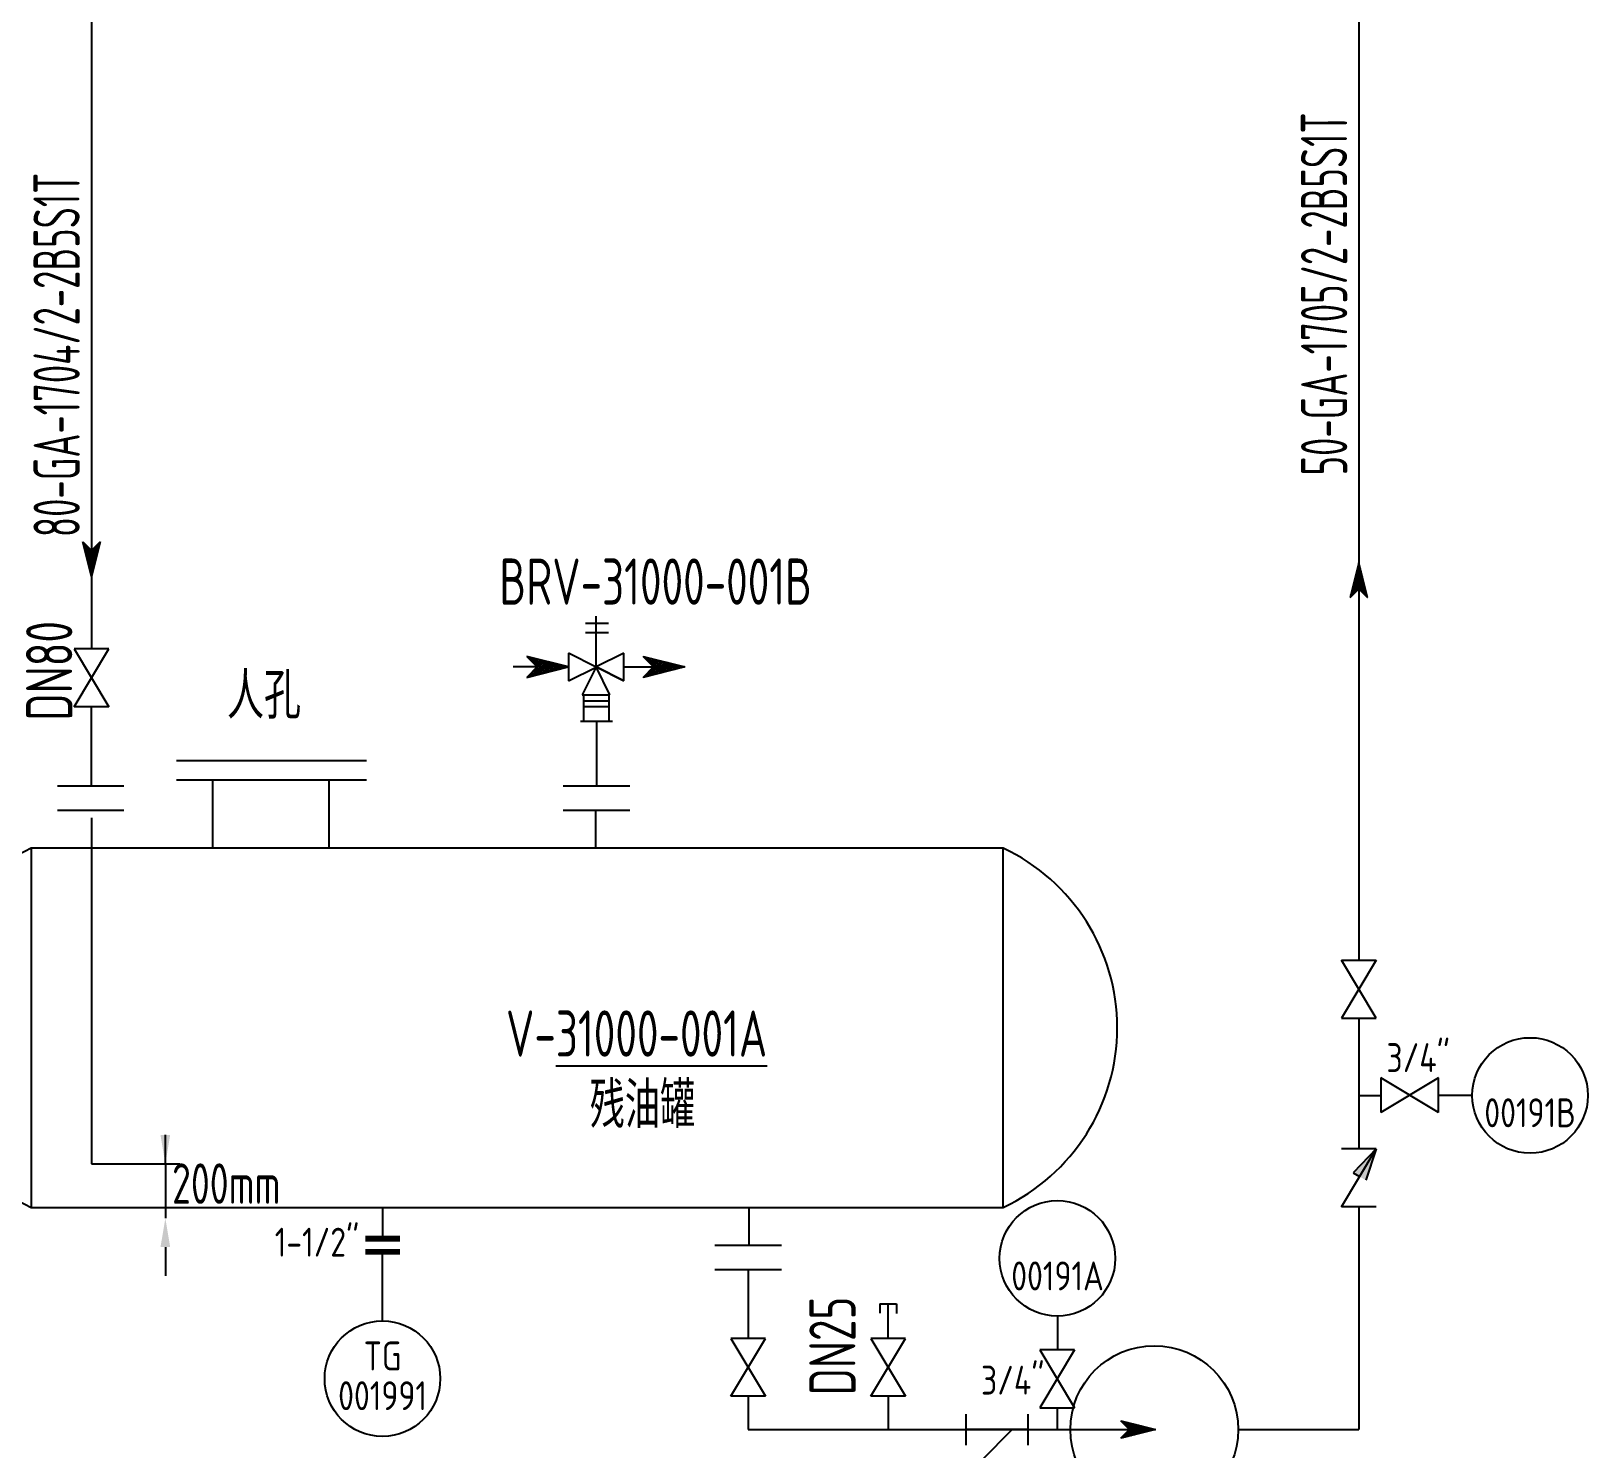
# Model space of a CAD drawing. Extents: x 24843 to 27502, y -10108 to -7552.
# Drawn here: x 27166.4 to 27301.2, y -8354.2 to -8231.5 of the extents above; entities that cross this region are included whole.
import ezdxf
from ezdxf.enums import TextEntityAlignment as Align

# ---------------------------------------------------------------- set-up
doc = ezdxf.new("R2010")
doc.units = 0
for name, pattern in [('CONTINOUS', [0]), ('DASHED2', [9.525, 6.35, -3.175]), ('HIDDEN', [0.375, 0.25, -0.125])]:
    doc.linetypes.add(name, pattern=pattern)
doc.layers.get('0').update_dxf_attribs({"linetype": 'CONTINUOUS'})
for name, color, linetype in [('ASHADE', 7, 'CONTINUOUS'), ('EQP', 3, 'CONTINUOUS'), ('GREEN', 7, 'CONTINUOUS'), ('INS', 2, 'CONTINUOUS'), ('INST', 4, 'CONTINUOUS'), ('pile', 7, 'CONTINUOUS'), ('WIDE', 7, 'CONTINUOUS'), ('污油罐', 7, 'CONTINUOUS'), ('流程', 7, 'CONTINUOUS')]:
    doc.layers.add(name, color=color, linetype=linetype)
doc.layers.add('收发球筒', color=3, linetype='CONTINUOUS', lineweight=25)
doc.styles.add('HZ', font='ascii', dxfattribs={"width": 0.65, "bigfont": 'hztxt'})
doc.styles.add('LY', font='ascii.shx', dxfattribs={"width": 0.8, "bigfont": 'lytxt.shx'})
doc.styles.add('LYTXT', font='ascii.shx', dxfattribs={"width": 0.8, "height": 4, "bigfont": 'LYTXT.shx'})
doc.styles.add('YKCAD', font='isocpeur.ttf', dxfattribs={"width": 0.8, "height": 0.125})

# ---------------------------------------------------------------- blocks, each defined once
blk = doc.blocks.new('*X3')
at = {"color": 0, "linetype": 'Continuous'}
for p, q in [((62.27, 55.73), (62.28, 55.74)), ((62.36, 55.64), (62.42, 55.71)), ((63.52, 54.57), (62.37, 55.72)), ((62.43, 54.29), (63.56, 55.42)), ((62.45, 55.55), (62.57, 55.67)), ((62.54, 55.46), (62.71, 55.64)), ((63.66, 54.6), (62.6, 55.66)), ((62.62, 55.38), (62.85, 55.6)), ((62.66, 54.35), (63.7, 55.39)), ((62.71, 55.29), (62.99, 55.57)), ((62.8, 55.2), (63.13, 55.53)), ((63.8, 54.64), (62.84, 55.6)), ((62.89, 55.11), (63.27, 55.49)), ((62.9, 54.41), (63.84, 55.35)), ((62.98, 55.02), (63.41, 55.46)), ((63.94, 54.67), (63.07, 55.54)), ((63.13, 54.47), (63.98, 55.32)), ((64.09, 54.71), (63.31, 55.49)), ((63.37, 54.53), (64.12, 55.28)), ((64.23, 54.74), (63.54, 55.43)), ((63.6, 54.59), (64.26, 55.25)), ((64.37, 54.78), (63.78, 55.37)), ((63.84, 54.65), (64.4, 55.21)), ((64.51, 54.81), (64.02, 55.31)), ((64.08, 54.71), (64.55, 55.18)), ((64.65, 54.85), (64.25, 55.25)), ((64.31, 54.77), (64.69, 55.14)), ((64.79, 54.89), (64.49, 55.19)), ((64.55, 54.82), (64.83, 55.11)), ((64.93, 54.92), (64.72, 55.13)), ((64.78, 54.88), (64.97, 55.07)), ((65.08, 54.96), (64.96, 55.07)), ((65.02, 54.94), (65.11, 55.03)), ((62.39, 54.28), (62.34, 54.34)), ((62.53, 54.32), (62.42, 54.42)), ((62.67, 54.36), (62.51, 54.51)), ((62.81, 54.39), (62.6, 54.6)), ((62.95, 54.43), (62.69, 54.69)), ((63.1, 54.46), (62.78, 54.78)), ((63.24, 54.5), (62.87, 54.87)), ((63.38, 54.53), (62.96, 54.96)), ((65.22, 54.99), (65.19, 55.01))]:
    blk.add_line(p, q, dxfattribs=at)
blk = doc.blocks.new('SARROW')
at = {"layer": 'GREEN', "color": 3, "linetype": 'Continuous'}
for p, q in [((-0.75, 0.75), (2.25, 0)), ((0, 0), (-0.75, 0.75)), ((2.25, 0), (-0.75, -0.75)), ((-0.75, -0.75), (0, 0))]:
    blk.add_line(p, q, dxfattribs=at)
blk.add_blockref('*X3', (-63, -55), dxfattribs=at)
blk = doc.blocks.new('VALVE')
at = {"layer": 'GREEN', "color": 3, "linetype": 'Continuous'}
for p, q in [((5, 1.5), (0, -1.5)), ((0, 1.5), (5, -1.5)), ((0, -1.5), (0, 1.5)), ((5, -1.5), (5, 1.5))]:
    blk.add_line(p, q, dxfattribs=at)
blk = doc.blocks.new('safval')
at = {"layer": 'GREEN', "color": 3, "linetype": 'Continuous'}
for p, q in [((3, 0), (3, 5.5)), ((1.65, 4.7), (4.15, 4.7)), ((1.65, 3.7), (4.15, 3.7)), ((0, -1.5), (0, 1.5)), ((0, 1.5), (3, 0)), ((3, 0), (0, -1.5)), ((0, -1.5), (3, 0)), ((1.5, -3), (3, 0)), ((3, 0), (4.5, -3)), ((4.5, -3), (1.5, -3))]:
    blk.add_line(p, q, dxfattribs=at)
blk = doc.blocks.new('BG1')
at = {"color": 3, "linetype": 'Continuous'}
for p, q in [((0, 0), (-1.5, 3)), ((-1.5, 3), (1.5, 3)), ((1.5, 3), (0, 0))]:
    blk.add_line(p, q, dxfattribs=at)
blk = doc.blocks.new('SVALVE')
at = {"layer": 'GREEN', "color": 3, "linetype": 'Continuous'}
for p, q in [((0, 1.5), (5, -1.5)), ((0, -1.5), (0, 1.5)), ((5, -1.5), (5, 1.5))]:
    blk.add_line(p, q, dxfattribs=at)
blk = doc.blocks.new('A$C5865772C')
at = {"layer": 'ASHADE', "color": 3, "linetype": 'Continuous', "ltscale": 2, "rotation": 90}
blk.add_blockref('SVALVE', (1.5, 0), dxfattribs=at)
blk = doc.blocks.new('*U70')
for p, q in [((0, 0), (0, -0.1232)), ((0, -0.491), (0, -0.2031)), ((0, -0.4586), (0, -0.4018))]:
    blk.add_line(p, q)
at = {"const_width": 0.025}
for points in [[(0.0763, -0.1352), (-0.0737, -0.1352)], [(-0.0741, -0.192), (-0.0741, -0.192), (0.0759, -0.192)]]:
    blk.add_lwpolyline(points, dxfattribs=at)
blk.add_circle((0, -0.741), 0.25)
at = {"style": 'YKCAD', "width": 0.8}
blk.add_text('1-1/2"', height=0.125, dxfattribs=at).set_placement((-0.466, -0.213))
at = {"style": 'YKCAD', "width": 0.8, "flags": 8}
blk.add_attdef('IA100', text='', height=0.125, dxfattribs=at).set_placement((0.0007, -0.7055), align=Align.CENTER)
at = {"style": 'YKCAD', "width": 0.8}
blk.add_attdef('IA101', text='', height=0.125, dxfattribs=at).set_placement((0.0007, -0.8774), align=Align.CENTER)
at = {"style": 'YKCAD', "width": 0.95}
for tag, p, flags in [('IA102', (-0.0931, -0.9284), 3), ('IA103', (-0.0931, -0.9909), 1), ('IA104', (-0.0931, -1.0534), 1)]:
    blk.add_attdef(tag, p, '', height=0.05, dxfattribs=dict(at, flags=flags))
blk = doc.blocks.new('LC311')
for p, q in [((-2.5, 1.5), (2.5, -1.5)), ((-2.5, -1.5), (2.5, 1.5)), ((-2.5, 1.5), (-2.5, -1.5)), ((2.5, -1.5), (2.5, 1.5))]:
    blk.add_line(p, q)
blk.add_lwpolyline([(-2.5, 1.5), (-2.5, 1.5), (-2.5, 1.5), (-2.5, 1.5)], close=True)
blk = doc.blocks.new('*U28')
for p, q in [((0, 0.491), (0, 0.3454)), ((0, 0.4586), (0, 0.4018)), ((0, 0), (0, 0.0947))]:
    blk.add_line(p, q)
blk.add_circle((0, 0.741), 0.25)
at = {"linetype": 'HIDDEN', "xscale": 0.04999999999999982, "yscale": 0.04999999999999982, "zscale": 0.04999999999999982, "rotation": 270}
blk.add_blockref('LC311', (-0.0006, 0.2197), dxfattribs=at)
at = {"style": 'YKCAD', "width": 0.8}
blk.add_text('3/4"', height=0.125, dxfattribs=at).set_placement((-0.3307, 0.1513))
at = {"style": 'YKCAD', "width": 0.8, "flags": 10}
blk.add_attdef('IA100', text='', height=0.125, dxfattribs=at).set_placement((0.0007, 0.7745), align=Align.CENTER)
at = {"style": 'YKCAD', "width": 0.8}
blk.add_attdef('IA101', text='', height=0.125, dxfattribs=at).set_placement((0.0007, 0.6026), align=Align.CENTER)
at = {"style": 'YKCAD', "width": 0.95}
for tag, p, flags in [('IA102', (-0.0931, 0.5516), 3), ('IA103', (-0.0931, 0.4891), 1), ('IA104', (-0.0931, 0.4266), 1)]:
    blk.add_attdef(tag, p, '', height=0.05, dxfattribs=dict(at, flags=flags))
blk = doc.blocks.new('*U71')
for p, q in [((0, 0), (0.0947, 0)), ((0.491, 0), (0.3454, 0)), ((0.4586, 0), (0.4018, 0))]:
    blk.add_line(p, q)
blk.add_circle((0.741, 0), 0.25)
at = {"linetype": 'HIDDEN', "xscale": 0.04999999999999982, "yscale": 0.04999999999999982, "zscale": 0.04999999999999982, "rotation": 180}
blk.add_blockref('LC311', (0.2197, 0.0006), dxfattribs=at)
at = {"style": 'YKCAD', "width": 0.8}
blk.add_text('3/4"', height=0.125, dxfattribs=at).set_placement((0.1193, 0.1013))
at = {"style": 'YKCAD', "width": 0.8, "flags": 10}
blk.add_attdef('IA100', text='', height=0.125, dxfattribs=at).set_placement((0.7407, 0.0345), align=Align.CENTER)
at = {"style": 'YKCAD', "width": 0.8}
blk.add_attdef('IA101', text='', height=0.125, dxfattribs=at).set_placement((0.7407, -0.1374), align=Align.CENTER)
at = {"style": 'YKCAD', "width": 0.95}
for tag, p, flags in [('IA102', (0.6469, -0.1884), 3), ('IA103', (0.6469, -0.2509), 1), ('IA104', (0.6469, -0.3134), 1)]:
    blk.add_attdef(tag, p, '', height=0.05, dxfattribs=dict(at, flags=flags))

msp = doc.modelspace()

# ---------------------------------------------------------------- hatches: boundary and pattern name
at = {"layer": 'pile', "linetype": 'CONTINOUS'}
for points in [[(27282.84, -8328.24), (27280.87, -8330.3), (27281.41, -8330.62)], [(27282.84, -8328.24), (27281.95, -8330.95), (27281.41, -8330.62)]]:
    msp.add_hatch(color=3, dxfattribs=at).paths.add_polyline_path(points)

# ---------------------------------------------------------------- linework, layer by layer
at = {"color": 3, "linetype": 'Continuous'}
for p, q in [((27171.66, -8009.87), (27171.66, -8284.96)), ((27171.66, -8296.84), (27171.66, -8289.96)), ((27171.66, -8299.59), (27171.66, -8329.53)), ((27178.05, -8329.53), (27178.05, -8327.03)), ((27171.66, -8329.53), (27179.3, -8329.53)), ((27178.05, -8329.53), (27178.05, -8334.24)), ((27178.05, -8336.74), (27178.05, -8339.23))]:
    msp.add_line(p, q, dxfattribs=at)
at = {"color": 6, "linetype": 'Continuous'}
for p, q in [((27281.35, -8214.79), (27281.35, -8311.91)), ((27215.37, -8291.24), (27215.37, -8296.84)), ((27281.35, -8316.91), (27281.35, -8328.24)), ((27281.35, -8333.24), (27281.35, -8352.53)), ((27228.49, -8338.67), (27228.49, -8344.65)), ((27228.49, -8349.65), (27228.49, -8352.53)), ((27228.49, -8352.53), (27263.75, -8352.53)), ((27270.9, -8352.53), (27281.35, -8352.53))]:
    msp.add_line(p, q, dxfattribs=at)
at = {"color": 4}
for p, q in [((27215.29, -8298.94), (27215.29, -8302.21)), ((27228.57, -8336.57), (27228.57, -8333.3))]:
    msp.add_line(p, q, dxfattribs=at)
at = {"color": 3}
msp.add_line((27239.9, -8341.65), (27241.34, -8341.65), dxfattribs=at)
at = {"color": 6, "linetype": 'CONTINOUS'}
msp.add_line((27240.62, -8344.65), (27240.62, -8341.65), dxfattribs=at)
at = {"color": 6}
msp.add_line((27240.62, -8349.65), (27240.62, -8352.53), dxfattribs=at)
at = {"color": 3, "linetype": 'Continuous'}
for points in [[(27177.63, -8327.03), (27178.47, -8327.03), (27178.05, -8329.53)], [(27177.63, -8336.74), (27178.47, -8336.74), (27178.05, -8334.24)]]:
    msp.add_solid(points, dxfattribs=at)
at = {"layer": 'EQP'}
for points in [[(27174.47, -8296.84), (27168.71, -8296.84)], [(27218.25, -8296.84), (27212.49, -8296.84)], [(27174.47, -8298.94), (27168.71, -8298.94)], [(27218.25, -8298.94), (27212.49, -8298.94)], [(27225.61, -8336.57), (27231.37, -8336.57)], [(27225.61, -8338.67), (27231.37, -8338.67)]]:
    msp.add_lwpolyline(points, dxfattribs=at)
msp.add_circle((27263.64, -8352.53), 7.26, dxfattribs=at)
at = {"layer": 'INS', "color": 3}
for points in [[(27247.34, -8351.19), (27247.34, -8353.87)], [(27252.69, -8351.19), (27252.69, -8353.87)], [(27252.69, -8352.53), (27247.34, -8352.53)], [(27251.35, -8352.53), (27248.68, -8355.2)]]:
    msp.add_lwpolyline(points, dxfattribs=at)
at = {"layer": 'pile', "color": 3, "linetype": 'CONTINOUS'}
for p, q in [((27282.84, -8328.24), (27280.87, -8330.3)), ((27282.84, -8328.24), (27281.95, -8330.95)), ((27280.87, -8330.3), (27281.41, -8330.62))]:
    msp.add_line(p, q, dxfattribs=at)
at = {"layer": 'WIDE', "color": 6, "linetype": 'Continuous'}
for p, q in [((27212.93, -8286.52), (27208.15, -8286.52)), ((27217.73, -8286.52), (27222.94, -8286.52))]:
    msp.add_line(p, q, dxfattribs=at)
at = {"layer": 'WIDE', "color": 3, "linetype": 'Continuous'}
for p, q in [((27214.24, -8288.93), (27214.24, -8291.24)), ((27216.42, -8288.93), (27216.42, -8291.24)), ((27216.41, -8289.96), (27214.24, -8289.96)), ((27216.41, -8289.47), (27214.25, -8289.47)), ((27216.75, -8291.24), (27213.99, -8291.24)), ((27239.9, -8341.65), (27239.9, -8342.46)), ((27241.34, -8341.65), (27241.34, -8342.49))]:
    msp.add_line(p, q, dxfattribs=at)
at = {"layer": '污油罐', "color": 3}
for p, q in [((27195.45, -8294.65), (27179.01, -8294.65)), ((27195.45, -8296.33), (27179.01, -8296.33)), ((27182.14, -8296.33), (27182.14, -8302.21)), ((27192.22, -8302.21), (27192.22, -8296.33)), ((27166.43, -8302.21), (27166.43, -8333.3)), ((27250.57, -8302.21), (27166.43, -8302.21)), ((27250.57, -8333.3), (27250.57, -8302.21)), ((27166.43, -8333.3), (27250.57, -8333.3))]:
    msp.add_line(p, q, dxfattribs=at)
at = {"layer": '污油罐', "color": 7}
msp.add_line((27250.57, -8302.21), (27166.43, -8302.21), dxfattribs=at)
at = {"layer": '污油罐', "color": 3}
for centre, start, end in [((27173.75, -8317.75), 115.1933, 244.8067), ((27243.26, -8317.75), 295.1933, 64.8067)]:
    msp.add_arc(centre, 17.18, start, end, dxfattribs=at)

# ---------------------------------------------------------------- block references
at = {"color": 6, "linetype": 'Continuous', "rotation": 270}
msp.add_blockref('SARROW', (27171.66, -8276.45), dxfattribs=at)
at = {"color": 3, "linetype": 'Continuous'}
for name, p, xscale, yscale, zscale in [('safval', (27217.73, -8286.52), -0.8000000000001819, 0.7999999999992724, 0.8), ('SARROW', (27220.31, -8286.52), 1.199999999999818, 1.199999999999818, 1.199999999999818)]:
    msp.add_blockref(name, p, dxfattribs=dict(at, xscale=xscale, yscale=yscale, zscale=zscale))
at = {"color": 3, "linetype": 'Continuous', "xscale": -1, "rotation": 90}
msp.add_blockref('VALVE', (27171.66, -8284.96), dxfattribs=at)
at = {"color": 3, "linetype": 'Continuous'}
for name, p, xscale, yscale, zscale, rotation in [('SARROW', (27210.24, -8286.52), -1.199999999999818, 1.200000000000728, 1.2, 180), ('BG1', (27215.33, -8286.53), -0.7999999999992724, 0.7999999999992724, 0.8, 90)]:
    msp.add_blockref(name, p, dxfattribs=dict(at, xscale=xscale, yscale=yscale, zscale=zscale, rotation=rotation))
at = {"linetype": 'DASHED2', "rotation": 270}
msp.add_blockref('VALVE', (27281.35, -8311.91), dxfattribs=at)
at = {"color": 3, "xscale": -1, "rotation": 90}
for p in [(27228.49, -8344.65), (27240.62, -8344.65)]:
    msp.add_blockref('VALVE', p, dxfattribs=at)
at = {"color": 3, "linetype": 'Continuous'}
msp.add_blockref('SARROW', (27261.5, -8352.53), dxfattribs=at)
at = {"layer": 'ASHADE', "color": 2, "linetype": 'Continuous', "xscale": -1, "rotation": 270}
msp.add_blockref('SARROW', (27281.35, -8279.75), dxfattribs=at)
at = {"layer": 'ASHADE', "color": 3, "linetype": 'CONTINOUS'}
msp.add_blockref('A$C5865772C', (27279.84, -8333.24), dxfattribs=at)
at = {"layer": 'INST'}
ref = msp.add_blockref('*U71', (27281.35, -8323.61), dxfattribs=dict(at, xscale=20, yscale=20, zscale=20))
ref.add_attrib('IA101', '00191B', dxfattribs={"layer": '0', "height": 2.5, "style": 'YKCAD', "width": 0.8}).set_placement((27296.17, -8326.36), align=Align.CENTER)
ref = msp.add_blockref('*U70', (27196.84, -8333.3), dxfattribs=dict(at, xscale=20, yscale=20, zscale=20))
ref.add_attrib('IA100', 'TG', dxfattribs={"layer": '0', "height": 2.5, "style": 'YKCAD', "width": 0.8}).set_placement((27196.85, -8347.41), align=Align.CENTER)
ref.add_attrib('IA101', '001991', dxfattribs={"layer": '0', "height": 2.5, "style": 'YKCAD', "width": 0.8}).set_placement((27196.85, -8350.85), align=Align.CENTER)
ref = msp.add_blockref('*U28', (27255.26, -8352.53), dxfattribs=dict(at, xscale=20, yscale=20, zscale=20))
ref.add_attrib('IA101', '00191A', dxfattribs={"layer": '0', "height": 2.5, "style": 'YKCAD', "width": 0.8}).set_placement((27255.27, -8340.48), align=Align.CENTER)

# ---------------------------------------------------------------- texts
at = {"color": 3, "linetype": 'Continuous', "lineweight": 25, "style": 'HZ', "width": 0.68}
for s, p in [('50-GA-1705/2-2B5S1T', (27280.34, -8254.23)), ('80-GA-1704/2-2B5S1T', (27170.64, -8259.51))]:
    msp.add_text(s, height=4, rotation=90.0266, dxfattribs=at).set_placement(p, align=Align.CENTER)
at = {"linetype": 'Continuous', "lineweight": 25, "style": 'LY', "width": 0.8}
for s, p in [('V-%%U31000-001A', (27218.84, -8320.25)), ('残油罐', (27219.34, -8326.44))]:
    msp.add_text(s, height=4, dxfattribs=at).set_placement(p, align=Align.CENTER)
at = {"color": 4, "linetype": 'Continuous', "lineweight": 25, "style": 'LYTXT', "width": 0.8}
msp.add_text('200mm', height=3.5, dxfattribs=at).set_placement((27178.63, -8332.99))
at = {"layer": '收发球筒', "linetype": 'Continuous', "lineweight": 35, "style": 'HZ', "width": 0.8}
for s, p in [('BRV-31000-001B', (27206.96, -8281.13)), ('人孔', (27183.39, -8291.01))]:
    msp.add_text(s, height=4, dxfattribs=at).set_placement(p)
at = {"layer": '流程', "color": 3, "style": 'HZ', "width": 0.8}
for s, p in [('DN80', (27170, -8291.16)), ('DN25', (27237.79, -8349.56))]:
    msp.add_text(s, height=4, rotation=90, dxfattribs=at).set_placement(p)

doc.saveas('drawing.dxf')
